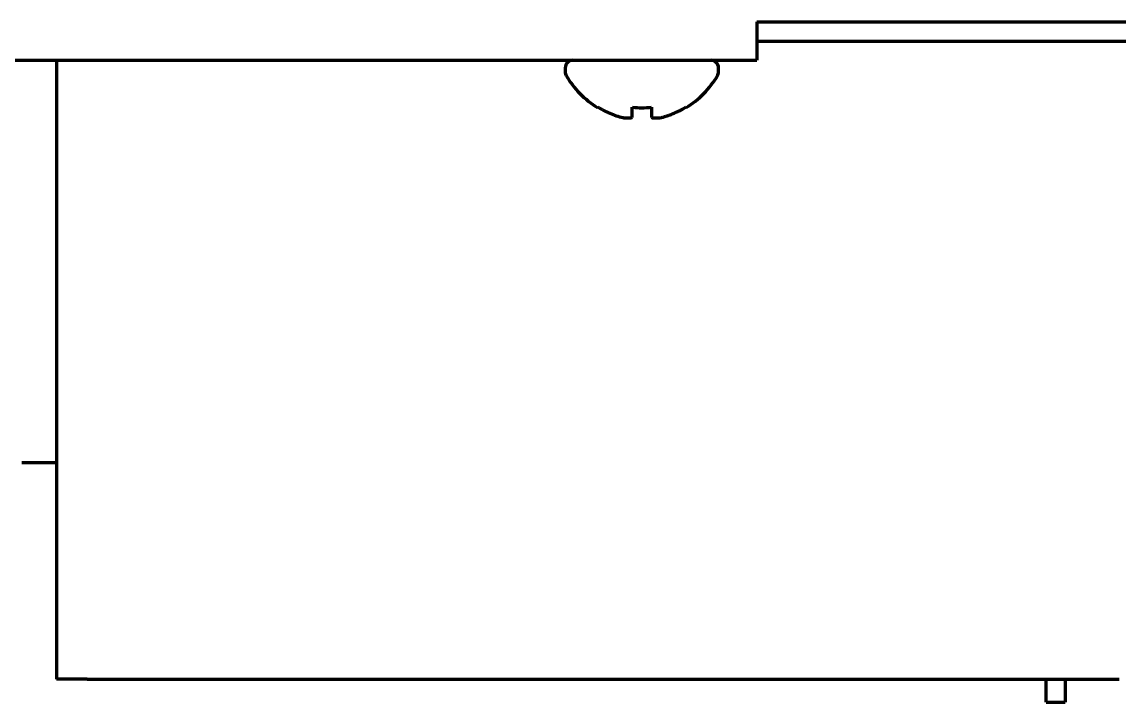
# Model space of a CAD drawing. Header units: inches. Extents: x -3077 to 7201, y 316 to 5463.
# Drawn here: x 4617.7 to 4675, y 1999.3 to 2034.8 of the extents above; entities that cross this region are included whole.
import ezdxf

# ---------------------------------------------------------------- set-up
doc = ezdxf.new("R2010")
doc.units = ezdxf.units.IN

msp = doc.modelspace()

# ---------------------------------------------------------------- linework, layer by layer
at = {"linetype": 'Continuous', "lineweight": 70}
for p, q in [((4656.079, 2034.756), (4656.079, 2032.756)), ((4656.079, 2034.756), (4726.079, 2034.756)), ((4656.079, 2033.756), (4726.083, 2033.756)), ((4577.48, 2032.756), (4656.079, 2032.756)), ((4619.529, 2032.757), (4619.529, 2000.456)), ((4646.079, 2032.356), (4646.079, 2032.156)), ((4654.079, 2032.156), (4654.079, 2032.356)), ((4647.779, 2030.278), (4647.779, 2030.311)), ((4652.379, 2030.311), (4652.379, 2030.278)), ((4617.729, 2011.756), (4619.53, 2011.756)), ((4621.129, 2000.456), (4619.529, 2000.456)), ((4621.129, 2000.456), (4674.978, 2000.456)), ((4671.169, 1999.256), (4671.169, 2000.456)), ((4672.169, 2000.456), (4672.169, 1999.256)), ((4671.169, 1999.256), (4672.169, 1999.256))]:
    msp.add_line(p, q, dxfattribs=at)
for centre, radius, start, end in [((4646.479, 2032.356), 0.4, 90, 180), ((4653.679, 2032.356), 0.4, 0, 90), ((4646.479, 2032.156), 0.4, 180, 210.3012), ((4650.278, 2034.376), 4.8, 210.3012, 238.4186), ((4649.88, 2034.376), 4.8, 301.5837, 329.6988), ((4653.679, 2032.156), 0.4, 329.6988, 0), ((4650.079, 2034.058), 3.78, 262.3959, 269.9965), ((4650.079, 2034.058), 3.78, 270.0035, 277.6041)]:
    msp.add_arc(centre, radius, start, end, dxfattribs=at)
for points in [[(4647.779, 2030.311), (4647.982, 2030.186), (4648.192, 2030.078), (4648.517, 2029.941), (4648.627, 2029.899), (4648.85, 2029.823), (4648.964, 2029.789), (4649.079, 2029.76)], [(4650.579, 2030.311), (4650.579, 2030.186), (4650.579, 2030.078), (4650.579, 2029.941), (4650.579, 2029.899), (4650.579, 2029.823), (4650.579, 2029.789), (4650.579, 2029.76)]]:
    msp.add_open_spline(points, degree=3, knots=[0, 0, 0, 0, 0.5, 0.5, 0.75, 0.75, 1, 1, 1, 1], dxfattribs=at)
for points in [[(4649.579, 2029.76), (4649.579, 2029.774), (4649.579, 2029.804), (4649.579, 2029.854), (4649.579, 2029.911), (4649.579, 2029.972), (4649.579, 2030.038), (4649.579, 2030.113), (4649.579, 2030.2), (4649.579, 2030.272), (4649.579, 2030.311)], [(4651.079, 2029.76), (4651.133, 2029.774), (4651.241, 2029.804), (4651.403, 2029.854), (4651.562, 2029.911), (4651.717, 2029.972), (4651.869, 2030.038), (4652.026, 2030.113), (4652.192, 2030.2), (4652.315, 2030.272), (4652.379, 2030.311)], [(4649.079, 2029.76), (4649.105, 2029.757), (4649.156, 2029.751), (4649.23, 2029.746), (4649.302, 2029.744), (4649.372, 2029.744), (4649.441, 2029.747), (4649.51, 2029.752), (4649.556, 2029.757), (4649.579, 2029.76)], [(4650.579, 2029.76), (4650.603, 2029.757), (4650.65, 2029.752), (4650.722, 2029.747), (4650.793, 2029.744), (4650.865, 2029.744), (4650.936, 2029.747), (4651.007, 2029.752), (4651.055, 2029.757), (4651.079, 2029.76)]]:
    msp.add_open_spline(points, degree=3, dxfattribs=at)

doc.saveas('drawing.dxf')
